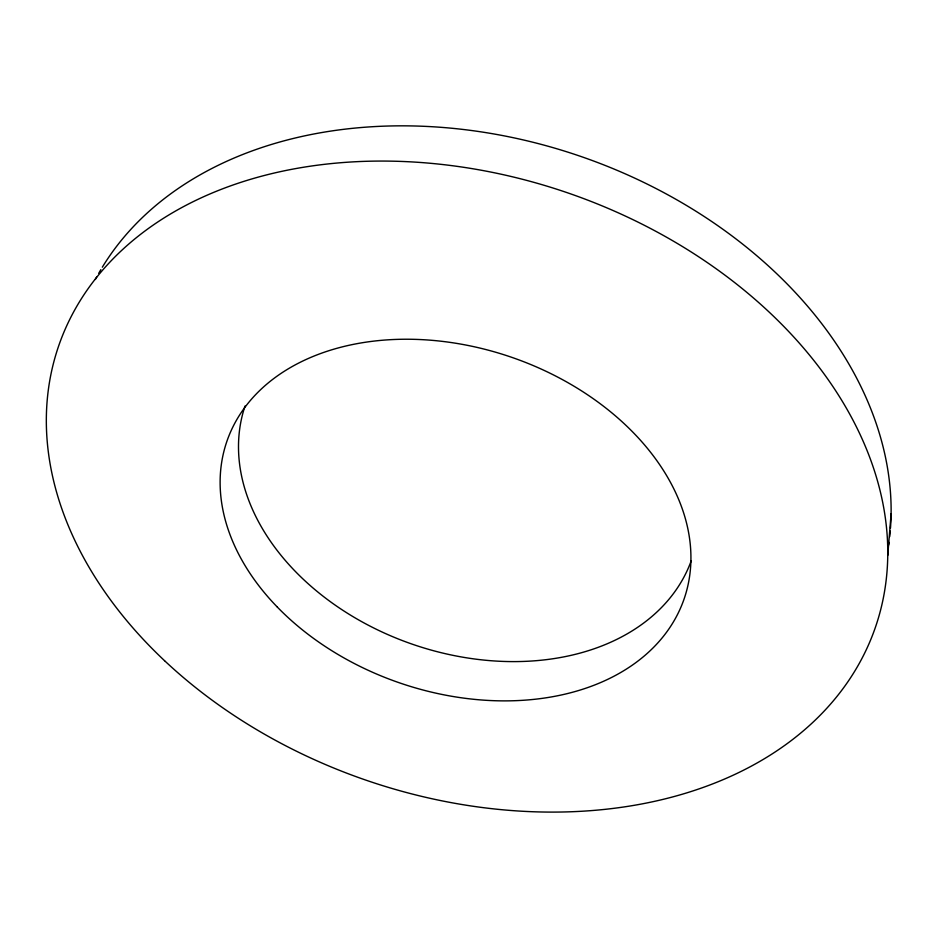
<?xml version="1.0" encoding="UTF-8"?>
<svg xmlns="http://www.w3.org/2000/svg" width="938" height="938" viewBox="0 0 938 938"><rect width="100%" height="100%" fill="white"/><g stroke="black" fill="none" stroke-linecap="round" stroke-linejoin="round"><path stroke-width="1.41" d="M887.747 555.413L891.1 513.743M95.348 279.465A421.631 309.692 19 0 1 96.673 277.003M98.725 273.31A421.631 309.692 19 0 1 100.858 269.64M102.324 267.201A421.631 309.692 19 0 1 574.279 154.231A421.631 309.692 19 0 1 890.479 528.164M890.256 531.014A421.631 309.692 19 0 1 889.693 536.7M889.013 542.34A421.631 309.692 19 0 1 888.614 545.142M691.189 560.901A236.153 171.877 19 0 1 411.946 644.066A236.153 171.877 19 0 1 245.041 406.002M164.549 660.692A431.926 310.49 19 0 0 871.531 637.711A431.926 310.49 19 0 0 365.07 161.336A431.926 310.49 19 0 0 164.549 660.692M276.886 606.628A241.816 172.17 19 0 0 677.623 614.249A241.816 172.17 19 0 0 412.063 339.286A241.816 172.17 19 0 0 276.886 606.628"/></g></svg>
